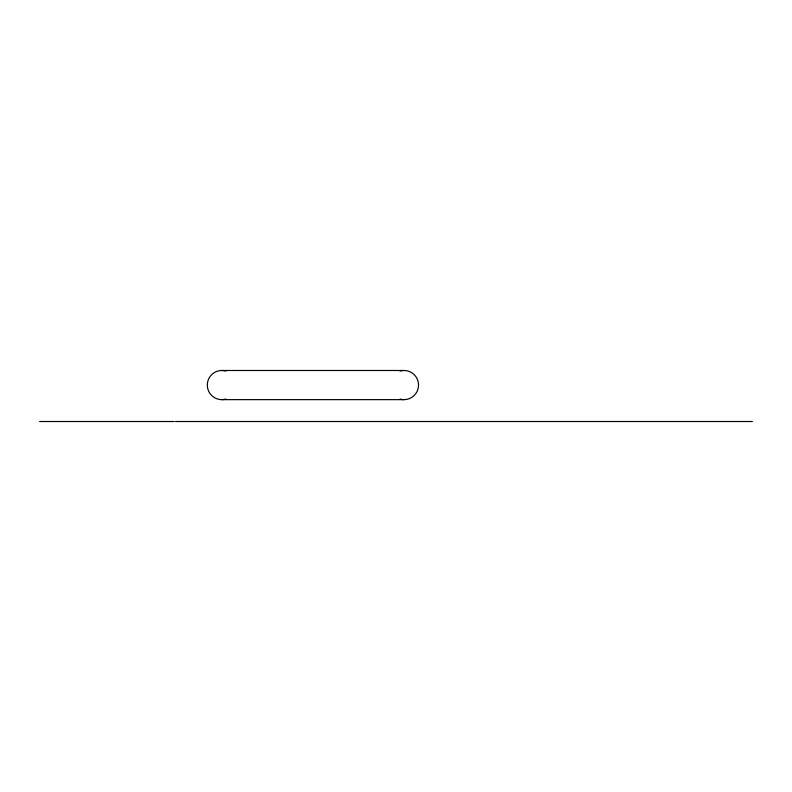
<?xml version="1.0" encoding="UTF-8"?>
<svg xmlns="http://www.w3.org/2000/svg" width="792" height="792" viewBox="0 0 792 792"><rect width="100%" height="100%" fill="white"/><g stroke="black" fill="none" stroke-linecap="round" stroke-linejoin="round"><path stroke-width="1.19" d="M221.81 370.488L404.029 370.488M221.81 399.643L404.029 399.643M39.6 421.512L174.181 421.512M175.418 421.512L752.4 421.512M225.799 399.079A14.573 14.504 -90 0 1 207.306 385.07A14.573 14.504 -90 0 1 225.799 371.052M400.029 371.052A14.573 14.504 -90 0 1 418.532 385.07A14.573 14.504 -90 0 1 400.029 399.079"/></g></svg>
